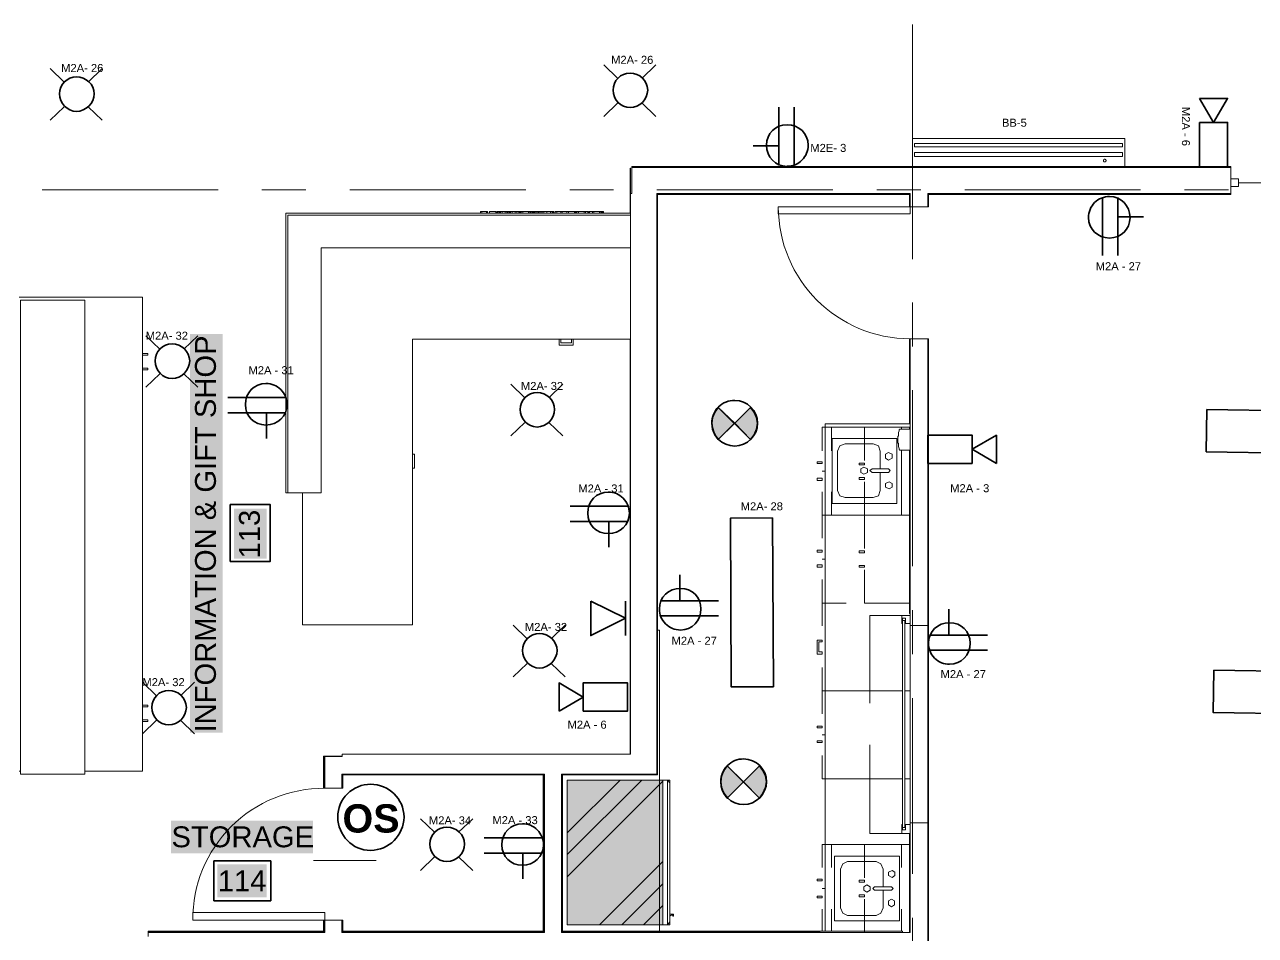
# Model space of a CAD drawing. Header units: millimetres. Extents: x 0.9 to 36.3, y 0.6 to 23.3.
# Drawn here: x 21.134 to 24.634, y 7.113 to 9.703 of the extents above; entities that cross this region are included whole.
import ezdxf

# ---------------------------------------------------------------- set-up
doc = ezdxf.new("R2010")
doc.units = ezdxf.units.MM
doc.header["$LTSCALE"] = 0.007
doc.linetypes.add('DASHEDX2', pattern=[38.1, 25.4, -12.7])
doc.linetypes.add('HIDDEN', pattern=[9.525, 6.35, -3.175])
doc.layers.add('Dotted', color=1, linetype='HIDDEN', lineweight=30, true_color=0xff0000)
for name, color, linetype in [('PDF2_Geometry', 7, 'Continuous'), ('PDF2_Text', 100, 'DASHEDX2'), ('PDF_Text', 7, 'Continuous')]:
    doc.layers.add(name, color=color, linetype=linetype)
for name, color, linetype, true_color in [('PDF2_Solid Fills', 7, 'Continuous', 0x7f7f7f), ('PDF_Geometry', 7, 'Continuous', 0x777777), ('PDF_Solid Fills', 7, 'Continuous', 0xffffff)]:
    doc.layers.add(name, color=color, linetype=linetype, true_color=true_color)
doc.styles.add('PDF Arial', font='arial.ttf')
doc.styles.add('PDF ArialRoundedMT Bold', font='arialbd.ttf')

msp = doc.modelspace()

# ---------------------------------------------------------------- hatches: boundary and pattern name
at = {"layer": 'PDF2_Solid Fills', "transparency": 33554559}
for points in [[(23.1535, 8.571), (23.1101, 8.6144), (23.1068, 8.6144), (23.0901, 8.5877), (23.0885, 8.571), (23.0968, 8.5361), (23.1085, 8.5261)], [(23.2151, 8.591), (23.2001, 8.6144), (23.1968, 8.6144), (23.1535, 8.571), (23.2001, 8.5244), (23.2168, 8.5627)], [(23.1788, 7.5515), (23.1355, 7.5948), (23.1321, 7.5948), (23.1155, 7.5682), (23.1138, 7.5515), (23.1221, 7.5165), (23.1338, 7.5065)], [(23.2405, 7.5715), (23.2255, 7.5948), (23.2221, 7.5948), (23.1788, 7.5515), (23.2255, 7.5048), (23.2421, 7.5432)]]:
    msp.add_hatch(color=256, dxfattribs=at).paths.add_polyline_path(points)

# ---------------------------------------------------------------- linework, layer by layer
at = {"layer": 'Dotted', "color": 0, "linetype": 'Continuous', "lineweight": 5}
for points in [[(23.659, 9.3789), (24.2626, 9.3789), (24.2626, 9.2996), (23.659, 9.2996)], [(23.665, 9.3653), (24.2564, 9.3653), (24.2564, 9.3556), (23.665, 9.3556)], [(23.665, 9.3396), (24.2557, 9.3396), (24.2557, 9.3278), (23.665, 9.3278)]]:
    msp.add_lwpolyline(points, close=True, dxfattribs=at)
at = {"layer": 'Dotted', "color": 0, "linetype": 'HIDDEN', "lineweight": 5}
msp.add_circle((24.2056, 9.3163), 0.00385, dxfattribs=at)
at = {"layer": 'PDF2_Geometry', "lineweight": 35}
for points in [[(24.475, 9.4932), (24.515, 9.4249), (24.555, 9.4932)], [(24.475, 9.4249), (24.555, 9.4249), (24.555, 9.2982), (24.475, 9.2982)], [(23.1535, 8.5694), (23.1068, 8.6144), (23.0968, 8.601), (23.0901, 8.586), (23.0885, 8.5694), (23.0901, 8.5527), (23.0968, 8.5361), (23.1068, 8.5227)], [(23.1535, 8.5694), (23.1985, 8.5227), (23.2085, 8.5361), (23.2151, 8.5527), (23.2185, 8.5694), (23.2151, 8.586), (23.2085, 8.601), (23.1985, 8.6144)], [(24.4961, 8.6082), (24.976, 8.6005), (24.9741, 8.4805), (24.4942, 8.4882)], [(23.829, 8.4552), (23.829, 8.5352), (23.7024, 8.5352), (23.7024, 8.4552)], [(23.8974, 8.4552), (23.829, 8.4952), (23.8974, 8.5352)], [(23.2612, 8.3), (23.2634, 7.82), (23.1434, 7.8195), (23.1412, 8.2994)], [(22.7441, 8.0638), (22.8424, 8.0154), (22.7441, 7.9654)], [(24.5159, 7.867), (24.9958, 7.8593), (24.9938, 7.7393), (24.5139, 7.747)], [(22.6538, 7.7508), (22.7221, 7.7908), (22.6538, 7.8308)], [(22.7221, 7.7508), (22.7221, 7.8308), (22.8488, 7.8308), (22.8488, 7.7508)], [(23.1788, 7.5498), (23.1321, 7.5948), (23.1221, 7.5815), (23.1155, 7.5665), (23.1138, 7.5498), (23.1155, 7.5332), (23.1221, 7.5165), (23.1321, 7.5032)], [(23.1788, 7.5498), (23.2238, 7.5032), (23.2338, 7.5165), (23.2405, 7.5332), (23.2438, 7.5498), (23.2405, 7.5665), (23.2338, 7.5815), (23.2238, 7.5948)]]:
    msp.add_lwpolyline(points, close=True, dxfattribs=at)
for points in [[(23.2789, 9.4683), (23.2789, 9.3033)], [(23.3223, 9.4683), (23.3223, 9.3033)], [(23.2056, 9.3583), (23.2789, 9.3583)], [(24.1993, 9.046), (24.1993, 9.211)], [(24.2426, 9.046), (24.2426, 9.211)], [(24.316, 9.156), (24.2426, 9.156)], [(21.712, 8.6426), (21.877, 8.6426)], [(23.1985, 8.5227), (23.1068, 8.6144)], [(23.1068, 8.5227), (23.1985, 8.6144)], [(21.712, 8.5992), (21.877, 8.5992)], [(21.822, 8.5259), (21.822, 8.5992)], [(22.6855, 8.3338), (22.8505, 8.3338)], [(22.6855, 8.2904), (22.8505, 8.2904)], [(22.7955, 8.2171), (22.7955, 8.2904)], [(22.9974, 8.138), (22.9974, 8.0647)], [(22.8424, 7.9654), (22.8424, 8.0638)], [(23.1074, 8.0647), (22.9424, 8.0647)], [(23.1074, 8.0213), (22.9424, 8.0213)], [(23.7627, 8.0406), (23.7627, 7.9672)], [(23.8727, 7.9672), (23.7077, 7.9672)], [(23.8727, 7.9239), (23.7077, 7.9239)], [(23.2238, 7.5032), (23.1321, 7.5948)], [(23.1321, 7.5032), (23.2238, 7.5948)], [(22.4412, 7.3907), (22.6062, 7.3907)], [(22.4412, 7.3473), (22.6062, 7.3473)], [(22.5512, 7.274), (22.5512, 7.3473)]]:
    msp.add_lwpolyline(points, dxfattribs=at)
for points in [[(23.2185, 8.5694, 0.413494), (23.1535, 8.6344, 0.423077), (23.0885, 8.5694, 0.413494), (23.1535, 8.5044)], [(23.2438, 7.5498, 0.413494), (23.1788, 7.6148, 0.423077), (23.1138, 7.5498, 0.413494), (23.1788, 7.4848)]]:
    msp.add_lwpolyline(points, format="xyb", dxfattribs=at)
for centre, radius, start, end in [((23.3025, 9.3597), 0.0597, 269.7603, 0.2397), ((24.2191, 9.1546), 0.0597, 89.7603, 180.2397), ((21.8206, 8.6228), 0.0597, 359.7603, 90.2397), ((22.7941, 8.314), 0.0597, 359.7603, 90.2397), ((22.9988, 8.0411), 0.0597, 179.7603, 270.2397), ((23.7641, 7.9436), 0.0597, 179.7603, 270.2397), ((22.1179, 7.4498), 0.0932, 89.9056, 180.0944), ((22.117, 7.4507), 0.096, 270.6194, 359.3806), ((22.5498, 7.3709), 0.0597, 359.7603, 90.2397)]:
    msp.add_arc(centre, radius, start, end, dxfattribs=at)
for points in [[(23.2439, 9.3599), (23.2439, 9.3933), (23.2689, 9.4183), (23.3023, 9.4183)], [(23.3023, 9.4183), (23.3356, 9.4183), (23.3623, 9.3933), (23.3623, 9.3599)], [(23.3023, 9.2999), (23.2689, 9.2999), (23.2439, 9.3266), (23.2439, 9.3599)], [(24.2193, 9.2143), (24.2526, 9.2143), (24.2776, 9.1877), (24.2776, 9.1543)], [(24.2193, 9.096), (24.186, 9.096), (24.1593, 9.121), (24.1593, 9.1543)], [(24.2776, 9.1543), (24.2776, 9.121), (24.2526, 9.096), (24.2193, 9.096)], [(21.762, 8.6226), (21.762, 8.6559), (21.787, 8.6826), (21.8204, 8.6826)], [(21.8204, 8.5642), (21.787, 8.5642), (21.762, 8.5892), (21.762, 8.6226)], [(21.8804, 8.6226), (21.8804, 8.5892), (21.8537, 8.5642), (21.8204, 8.5642)], [(23.2185, 8.5694), (23.2185, 8.5344), (23.1885, 8.5044), (23.1535, 8.5044)], [(22.7355, 8.3138), (22.7355, 8.3471), (22.7605, 8.3738), (22.7939, 8.3738)], [(22.7939, 8.2554), (22.7605, 8.2554), (22.7355, 8.2804), (22.7355, 8.3138)], [(22.8539, 8.3138), (22.8539, 8.2804), (22.8272, 8.2554), (22.7939, 8.2554)], [(22.9391, 8.0413), (22.9391, 8.0747), (22.9657, 8.0997), (22.9991, 8.0997)], [(22.9991, 8.0997), (23.0324, 8.0997), (23.0574, 8.0747), (23.0574, 8.0413)], [(23.0574, 8.0413), (23.0574, 8.008), (23.0324, 7.9813), (22.9991, 7.9813)], [(23.7044, 7.9439), (23.7044, 7.9772), (23.731, 8.0022), (23.7644, 8.0022)], [(23.7644, 8.0022), (23.7977, 8.0022), (23.8227, 7.9772), (23.8227, 7.9439)], [(23.8227, 7.9439), (23.8227, 7.9106), (23.7977, 7.8839), (23.7644, 7.8839)], [(22.118, 7.5429), (22.1697, 7.5429), (22.213, 7.5013), (22.213, 7.4496)], [(23.2438, 7.5498), (23.2438, 7.5148), (23.2138, 7.4848), (23.1788, 7.4848)], [(22.118, 7.3546), (22.0663, 7.3546), (22.0247, 7.398), (22.0247, 7.4496)], [(22.4912, 7.3707), (22.4912, 7.404), (22.5162, 7.4306), (22.5496, 7.4306)], [(22.5496, 7.3123), (22.5162, 7.3123), (22.4912, 7.3373), (22.4912, 7.3707)], [(22.6096, 7.3707), (22.6096, 7.3373), (22.5829, 7.3123), (22.5496, 7.3123)]]:
    msp.add_open_spline(points, degree=3, dxfattribs=at)
at = {"layer": 'PDF_Geometry', "lineweight": 9}
for points in [[(23.659, 9.7029), (23.659, 9.0363)], [(22.4308, 9.1663), (21.8824, 9.1663), (21.8774, 9.1663), (21.8774, 9.1646), (21.8774, 9.1613), (21.8774, 8.3713), (21.8824, 8.3713), (21.9241, 8.3713), (21.8991, 8.3713), (21.8824, 8.3713), (21.9774, 8.3713), (21.9774, 9.068), (22.8574, 9.068), (21.9774, 9.068), (21.9774, 8.3713), (21.8824, 8.3713), (21.8824, 9.1613), (21.8824, 8.3713), (21.8774, 8.3713), (21.8774, 9.1663), (22.8574, 9.1663), (22.8574, 9.2946), (22.8557, 9.2946), (22.8557, 9.1663), (22.8557, 9.2946), (22.8557, 9.1663)], [(22.8607, 9.298), (22.8607, 9.2996), (24.549, 9.2996), (24.564, 9.2996), (24.564, 9.298), (24.564, 9.2963), (24.549, 9.2963), (22.8624, 9.2963)], [(22.8607, 9.2963), (22.8607, 9.298), (24.549, 9.298), (22.8624, 9.298)], [(24.549, 9.298), (24.564, 9.298), (24.549, 9.298)], [(21.1841, 9.233), (21.6841, 9.233)], [(21.8091, 9.233), (21.9341, 9.233)], [(22.0591, 9.233), (22.5591, 9.233)], [(23.5907, 8.558), (23.6524, 8.558), (23.6524, 8.568), (23.4107, 8.568), (23.4107, 7.1247), (22.6641, 7.1247), (22.6641, 7.5697), (22.9341, 7.5697), (22.9324, 7.5697), (22.9341, 7.5697), (22.9341, 9.2196), (22.9341, 9.2213), (22.9324, 9.2213), (23.6507, 9.2213), (23.6507, 9.1846), (23.6507, 9.2196), (23.6507, 9.1846)], [(22.6791, 7.5714), (22.9324, 7.5714), (22.9324, 9.223)], [(22.6841, 9.233), (22.8091, 9.233)], [(22.9324, 9.233), (23.4324, 9.233)], [(22.9324, 9.2213), (22.9324, 7.5697), (22.9324, 9.2213)], [(23.6507, 9.2196), (22.9341, 9.2196), (22.9341, 9.2213), (22.9324, 9.2213), (23.6524, 9.2213)], [(23.6524, 9.223), (23.0441, 9.223)], [(23.5574, 9.233), (23.6824, 9.233)], [(23.7024, 9.223), (24.549, 9.223), (24.564, 9.223), (24.564, 9.2213), (24.564, 9.2196), (24.549, 9.2196), (23.704, 9.2196)], [(23.7024, 9.2213), (24.549, 9.2213), (24.564, 9.2213), (24.549, 9.2213), (23.704, 9.2213), (23.704, 9.1846)], [(23.704, 9.2213), (23.704, 9.2213)], [(23.704, 9.2213), (23.704, 9.2213)], [(23.8074, 9.233), (24.3073, 9.233)], [(24.4323, 9.233), (24.5573, 9.233)], [(22.4474, 9.1663), (22.4474, 9.1713)], [(22.4791, 9.1663), (22.4791, 9.1713), (22.4808, 9.1713), (22.4841, 9.1713), (22.4874, 9.1713), (22.4924, 9.1713), (22.5008, 9.1713), (22.4908, 9.1713), (22.4874, 9.1713), (22.4841, 9.1713), (22.4824, 9.1713), (22.4808, 9.1713), (22.4808, 9.1663)], [(22.4841, 9.1663), (22.4841, 9.1713), (22.4858, 9.1713), (22.4874, 9.1713), (22.4924, 9.1713), (22.4974, 9.1713), (22.4924, 9.1713), (22.4874, 9.1713), (22.4841, 9.1713), (22.4824, 9.1713)], [(22.4874, 9.1663), (22.4874, 9.1713)], [(22.4924, 9.1663), (22.4924, 9.1713)], [(22.5108, 9.1663), (22.5108, 9.1713)], [(22.5141, 9.1663), (22.5141, 9.1713)], [(22.5158, 9.1713), (22.5158, 9.1663)], [(22.5208, 9.1663), (22.5208, 9.1713)], [(22.5291, 9.1663), (22.5291, 9.1713)], [(22.5341, 9.1663), (22.5341, 9.1713)], [(22.5391, 9.1663), (22.5391, 9.1713)], [(22.5424, 9.1663), (22.5424, 9.1713)], [(22.5441, 9.1663), (22.5441, 9.1713)], [(22.5457, 9.1713), (22.5457, 9.1663)], [(22.5507, 9.1663), (22.5507, 9.1713)], [(22.5741, 9.1663), (22.5741, 9.1713)], [(22.5807, 9.1713), (22.5807, 9.1663), (22.5807, 9.1713)], [(22.5824, 9.1663), (22.5824, 9.1713)], [(22.5841, 9.1663), (22.5841, 9.1713)], [(22.5857, 9.1663), (22.5857, 9.1713)], [(22.5891, 9.1713), (22.5907, 9.1713), (22.5891, 9.1713)], [(22.5907, 9.1663), (22.5907, 9.1713)], [(22.5941, 9.1663), (22.5941, 9.1713)], [(22.5974, 9.1663), (22.5974, 9.1713)], [(22.6057, 9.1663), (22.6057, 9.1713)], [(22.6107, 9.1663), (22.6107, 9.1713)], [(22.6191, 9.1663), (22.6191, 9.1713)], [(22.6291, 9.1663), (22.6291, 9.1713)], [(22.6341, 9.1663), (22.6341, 9.1713)], [(22.6374, 9.1663), (22.6374, 9.1713)], [(22.6391, 9.1713), (22.6391, 9.1663), (22.6391, 9.1713)], [(22.6457, 9.1713), (22.6424, 9.1713), (22.6457, 9.1713)], [(22.6424, 9.1663), (22.6424, 9.1713)], [(22.6424, 9.1663), (22.6424, 9.1713)], [(22.6741, 9.1713), (22.6707, 9.1713), (22.6674, 9.1713), (22.6541, 9.1713), (22.6507, 9.1713), (22.6474, 9.1713), (22.6591, 9.1713), (22.6624, 9.1713), (22.6757, 9.1713), (22.6891, 9.1713), (22.6757, 9.1713), (22.6807, 9.1713), (22.6974, 9.1713), (22.7007, 9.1713), (22.6974, 9.1713), (22.6907, 9.1713), (22.6791, 9.1713), (22.6757, 9.1713), (22.6757, 9.1663), (22.6757, 9.1713)], [(22.6474, 9.1663), (22.6474, 9.1713)], [(22.6591, 9.1663), (22.6591, 9.1713)], [(22.6624, 9.1663), (22.6624, 9.1713)], [(22.6707, 9.1713), (22.6741, 9.1713), (22.6757, 9.1713), (22.6791, 9.1713), (22.6824, 9.1713), (22.6841, 9.1713), (22.6874, 9.1713), (22.6841, 9.1713), (22.6791, 9.1713), (22.6741, 9.1713), (22.6724, 9.1713)], [(22.6807, 9.1663), (22.6807, 9.1713)], [(22.7024, 9.1663), (22.7024, 9.1713)], [(22.7091, 9.1663), (22.7091, 9.1713)], [(22.7407, 9.1713), (22.7374, 9.1713), (22.7407, 9.1713)], [(22.7591, 9.1713), (22.7574, 9.1713), (22.7541, 9.1713), (22.7491, 9.1713), (22.7441, 9.1713), (22.7407, 9.1713), (22.7391, 9.1713), (22.7407, 9.1713), (22.7441, 9.1713), (22.7491, 9.1713), (22.7524, 9.1713), (22.7557, 9.1713), (22.7574, 9.1713)], [(22.7657, 9.1713), (22.7691, 9.1713), (22.7707, 9.1713), (22.7741, 9.1713), (22.7757, 9.1713), (22.7774, 9.1713), (22.7807, 9.1713), (22.7791, 9.1713), (22.7741, 9.1713), (22.7691, 9.1713), (22.7674, 9.1713)], [(22.7691, 9.1663), (22.7691, 9.1713)], [(22.7741, 9.1663), (22.7741, 9.1713)], [(22.7757, 9.1663), (22.7757, 9.1713)], [(22.7774, 9.1663), (22.7774, 9.1713)], [(22.7807, 9.1713), (22.7807, 9.1663), (22.8574, 9.1663)], [(23.6507, 9.1846), (23.6507, 9.1846)], [(23.704, 9.1846), (23.704, 9.1846)], [(22.8574, 9.1613), (21.8824, 9.1613), (22.8574, 9.1613)], [(22.4558, 9.1663), (22.4508, 9.1663)], [(22.4774, 9.1663), (22.4741, 9.1663)], [(22.6424, 9.1663), (22.6391, 9.1663)], [(22.7374, 9.1663), (22.7357, 9.1663)], [(20.9691, 7.6864), (20.9691, 7.5797), (20.9775, 7.5797), (21.1225, 7.5797), (20.9691, 7.5797), (20.9691, 8.928), (20.9691, 7.5797), (21.1225, 7.5797), (20.9691, 7.5797), (20.9691, 8.928), (21.4691, 8.928), (21.4691, 7.5797), (21.3058, 7.5797), (21.4608, 7.5797), (21.4691, 7.5797), (21.4691, 7.6864)], [(21.4691, 8.8046), (21.4691, 8.9113)], [(23.659, 8.913), (23.659, 8.788)], [(22.8574, 7.6414), (22.8574, 8.808), (22.7574, 8.808), (22.5907, 8.808)], [(22.6541, 8.808), (22.6541, 8.7913), (22.6941, 8.7913), (22.6941, 8.808), (22.6941, 8.7913), (22.6941, 8.808)], [(22.6891, 8.808), (22.6891, 8.798), (22.6891, 8.808), (22.6891, 8.798), (22.6591, 8.798), (22.6891, 8.798), (22.6891, 8.808), (22.6891, 8.798), (22.6591, 8.798), (22.6891, 8.798), (22.6591, 8.798), (22.6891, 8.798), (22.6891, 8.808), (22.6941, 8.808), (22.6941, 8.7913), (22.6541, 8.7913), (22.6541, 8.808), (22.6591, 8.808), (22.6591, 8.798), (22.6591, 8.808), (22.6591, 8.798), (22.6591, 8.808), (22.6591, 8.798), (22.6591, 8.808)], [(22.8557, 7.628), (22.8557, 8.808)], [(23.6507, 8.568), (23.6507, 8.8096), (23.6524, 8.8096), (23.6524, 8.613)], [(23.6507, 8.8096), (23.6507, 8.8096)], [(23.6507, 8.568), (23.6507, 8.8096), (23.6507, 8.568)], [(23.704, 7.0964), (23.704, 7.0597), (23.704, 7.0964), (23.704, 7.0597), (23.704, 7.0964), (23.704, 8.8096), (23.704, 7.0964), (23.704, 8.8096), (23.7024, 8.8096), (23.7024, 7.0964), (23.7024, 7.0597), (23.7024, 7.0164)], [(23.704, 8.8096), (23.704, 8.8096)], [(21.4691, 8.763), (21.4791, 8.763), (21.4691, 8.763), (21.4841, 8.763), (21.4841, 8.768), (21.4691, 8.768)], [(21.4691, 8.7213), (21.4791, 8.7213), (21.4691, 8.7213), (21.4841, 8.7213), (21.4841, 8.7263), (21.4691, 8.7263), (21.4791, 8.7263), (21.4691, 8.7263)], [(21.4691, 8.4713), (21.4691, 8.578), (21.4691, 8.6863)], [(23.659, 8.663), (23.659, 8.163)], [(23.4107, 8.558), (23.4024, 8.558), (23.4024, 8.4913)], [(23.4107, 8.4913), (23.4107, 8.558), (23.4724, 8.558)], [(23.429, 8.4913), (23.429, 8.558), (23.6274, 8.558), (23.6274, 8.553)], [(23.5224, 8.463), (23.5224, 8.558), (23.6524, 8.558), (23.6524, 8.463)], [(23.5674, 8.4397), (23.5674, 8.4897), (23.5624, 8.5047), (23.5474, 8.5113), (23.4674, 8.5113), (23.4524, 8.5047), (23.4457, 8.4897), (23.4457, 8.378), (23.4524, 8.363), (23.4674, 8.358), (23.5474, 8.358), (23.5624, 8.363), (23.5674, 8.378), (23.5674, 8.4297)], [(22.2374, 8.4413), (22.2424, 8.4413), (22.2424, 8.4813), (22.2374, 8.4813)], [(22.2374, 8.4813), (22.2424, 8.4813)], [(22.2374, 8.4763), (22.2374, 8.448)], [(22.2424, 8.4813), (22.2424, 8.4413)], [(23.6274, 8.493), (23.6274, 8.308), (23.429, 8.308), (23.429, 8.3747)], [(22.2424, 8.4413), (22.2374, 8.4413)], [(23.5224, 8.4513), (23.5224, 8.4563), (23.5224, 8.4513)], [(23.5224, 8.4513), (23.5224, 8.4563), (23.5224, 8.4513)], [(23.4024, 8.433), (23.4107, 8.433)], [(23.5224, 8.4097), (23.5224, 8.4147), (23.5224, 8.4097)], [(23.5224, 8.4097), (23.5224, 8.4147), (23.5224, 8.4097)], [(23.6524, 8.403), (23.6524, 8.308), (23.5224, 8.308), (23.5224, 8.403)], [(23.4024, 8.3747), (23.4024, 8.308), (23.4107, 8.308), (23.4024, 8.308), (23.4024, 8.243)], [(23.4107, 8.243), (23.4107, 8.308), (23.4707, 8.308), (23.4107, 8.308), (23.4107, 8.3747)], [(21.4691, 8.353), (21.4691, 8.2463), (21.4691, 8.138)], [(23.5224, 8.213), (23.5224, 8.308), (23.6524, 8.308), (23.6524, 8.213)], [(23.5224, 8.2013), (23.5224, 8.2063), (23.5224, 8.2013)], [(23.5224, 8.2013), (23.5224, 8.2063), (23.5224, 8.2013)], [(23.4107, 8.183), (23.4024, 8.183)], [(23.4024, 8.1597), (23.4024, 8.1663), (23.4024, 8.1597)], [(23.4024, 8.1597), (23.4024, 8.1663), (23.4024, 8.1597)], [(23.5224, 8.1597), (23.5224, 8.1647), (23.5224, 8.1597)], [(23.5224, 8.1597), (23.5224, 8.1647), (23.5224, 8.1597)], [(23.4024, 8.1247), (23.4024, 8.058), (23.4107, 8.058), (23.4024, 8.058), (23.4024, 7.993)], [(23.4107, 7.993), (23.4107, 8.058), (23.4707, 8.058), (23.4107, 8.058), (23.4107, 8.1247)], [(23.6524, 8.153), (23.6524, 8.058), (23.5224, 8.058), (23.5224, 8.153)], [(21.4691, 8.0197), (21.4691, 7.913), (21.4691, 7.8047)], [(23.659, 8.038), (23.659, 7.913)], [(21.9241, 8.008), (21.9241, 7.9963), (21.9241, 8.008)], [(23.6524, 7.428), (23.6524, 7.9997), (23.6524, 7.808), (23.6374, 7.808), (23.6524, 7.808), (23.6524, 7.743)], [(23.4024, 7.953), (23.4024, 7.948), (23.4024, 7.953), (23.3874, 7.953), (23.3874, 7.913), (23.4024, 7.913)], [(23.3874, 7.953), (23.4024, 7.953)], [(23.3874, 7.913), (23.3874, 7.953)], [(23.3924, 7.948), (23.3924, 7.9197), (23.4024, 7.9197)], [(23.3924, 7.9197), (23.3924, 7.948)], [(23.3924, 7.948), (23.3924, 7.9197), (23.4024, 7.9197)], [(23.3924, 7.9197), (23.3924, 7.948)], [(23.4024, 7.913), (23.3874, 7.913)], [(23.4024, 7.9197), (23.4024, 7.913), (23.4024, 7.9197), (23.3924, 7.9197)], [(23.4024, 7.9197), (23.4024, 7.913), (23.4024, 7.9197), (23.3924, 7.9197)], [(23.4024, 7.8747), (23.4024, 7.808), (23.4107, 7.808), (23.4024, 7.808), (23.4024, 7.743)], [(23.4107, 7.743), (23.4107, 7.808), (23.6307, 7.808), (23.4107, 7.808), (23.4107, 7.8747)], [(23.659, 7.788), (23.659, 7.288)], [(21.4691, 7.763), (21.4791, 7.763), (21.4691, 7.763), (21.4841, 7.763), (21.4841, 7.768), (21.4691, 7.768)], [(21.4691, 7.7214), (21.4791, 7.7214), (21.4691, 7.7214), (21.4841, 7.7214), (21.4841, 7.7264), (21.4691, 7.7264), (21.4791, 7.7264), (21.4691, 7.7264)], [(23.4107, 7.683), (23.4024, 7.683)], [(23.4024, 7.6614), (23.4024, 7.6664), (23.4024, 7.6614)], [(23.4024, 7.6614), (23.4024, 7.6664), (23.4024, 7.6614)], [(21.9874, 7.6214), (21.9874, 7.5314), (21.9858, 7.5314), (21.9858, 7.623), (21.9841, 7.623), (22.0374, 7.623)], [(21.9858, 7.623), (22.0374, 7.623), (21.9858, 7.623)], [(23.4024, 7.6247), (23.4024, 7.558), (23.4107, 7.558)], [(23.6307, 7.558), (23.4107, 7.558), (23.4107, 7.6247)], [(23.6524, 7.6247), (23.6524, 7.558), (23.6374, 7.558)], [(22.6107, 7.1214), (22.6107, 7.5714), (22.6124, 7.5714), (22.0358, 7.5714), (22.0358, 7.5314), (22.0374, 7.5314), (22.0374, 7.5697), (22.0391, 7.5697), (22.0391, 7.5314), (22.0374, 7.5314)], [(22.0358, 7.1564), (22.0374, 7.1564), (22.0391, 7.1564), (22.0391, 7.1247), (22.0391, 7.123), (22.0374, 7.123), (22.6107, 7.123), (22.6107, 7.5697), (22.0374, 7.5697)], [(22.6124, 7.123), (22.0374, 7.123), (22.0391, 7.123), (22.0391, 7.1247), (22.6091, 7.1247), (22.6091, 7.5697), (22.0391, 7.5697), (22.0374, 7.5697), (22.6124, 7.5697)], [(22.0374, 7.5697), (22.0374, 7.5314), (22.0374, 7.5697)], [(22.6124, 7.1214), (22.6124, 7.5714)], [(22.6624, 7.5714), (22.6624, 7.1214), (22.6607, 7.1214), (23.3957, 7.1214)], [(22.6607, 7.1214), (22.6607, 7.5714)], [(22.6607, 7.5697), (22.9324, 7.5697), (22.6624, 7.5697), (22.6624, 7.123), (23.3957, 7.123), (22.6607, 7.123)], [(22.9691, 7.168), (22.9691, 7.143), (22.9491, 7.143), (22.6774, 7.143), (22.6774, 7.5547), (22.9491, 7.5547), (22.9691, 7.5547), (22.9691, 7.173)], [(22.9624, 7.143), (22.9491, 7.143), (22.9491, 7.5547), (22.9624, 7.5547), (22.9624, 7.143), (22.9691, 7.1514), (22.9691, 7.5464), (22.9624, 7.5547)], [(22.9691, 7.5347), (22.9691, 7.1647)], [(22.9691, 7.3497), (22.9691, 7.1747), (22.9691, 7.523), (22.9691, 7.1747), (22.9691, 7.523)], [(22.9691, 7.3564), (22.9691, 7.1664)], [(23.4107, 7.3714), (23.4024, 7.3714), (23.4024, 7.3064)], [(23.4107, 7.3064), (23.4107, 7.3714), (23.4707, 7.3714)], [(23.429, 7.3064), (23.429, 7.3714), (23.6274, 7.3714), (23.6274, 7.3064)], [(23.5224, 7.2764), (23.5224, 7.3714), (23.6524, 7.3714), (23.6524, 7.2764)], [(23.589, 7.3714), (23.6507, 7.3714)], [(23.5757, 7.2414), (23.5757, 7.1914), (23.569, 7.1764), (23.5557, 7.1697), (23.474, 7.1697), (23.4607, 7.1764), (23.454, 7.1914), (23.454, 7.3014), (23.4607, 7.3164), (23.474, 7.323), (23.5557, 7.323), (23.569, 7.3164), (23.5757, 7.3014), (23.5757, 7.2514)], [(23.4024, 7.2464), (23.4107, 7.2464)], [(23.5224, 7.2647), (23.5224, 7.2697), (23.5224, 7.2647)], [(23.5224, 7.2647), (23.5224, 7.2697), (23.5224, 7.2647)], [(23.5224, 7.223), (23.5224, 7.228), (23.5224, 7.223)], [(23.5224, 7.223), (23.5224, 7.228), (23.5224, 7.223)], [(23.6524, 7.2164), (23.6524, 7.1214), (23.5224, 7.1214), (23.5224, 7.2164)], [(23.4024, 7.188), (23.4024, 7.1247)], [(23.4107, 7.1247), (23.4107, 7.188)], [(23.429, 7.1247), (23.429, 7.188)], [(23.6274, 7.188), (23.6274, 7.1247)], [(21.9858, 7.1564), (21.9858, 7.123), (21.9841, 7.123), (21.9841, 7.1247), (21.9841, 7.1564), (21.9858, 7.1564), (21.9874, 7.1564)], [(21.9858, 7.1564), (21.9858, 7.123), (21.9858, 7.1564)], [(22.0374, 7.1564), (22.0374, 7.123), (22.0374, 7.1564)], [(22.0374, 7.123), (22.0374, 7.1564)], [(23.659, 7.163), (23.659, 7.038)], [(21.9874, 7.1214), (21.4858, 7.1214), (21.4858, 7.123), (21.9858, 7.123)], [(22.0358, 7.1214), (22.5891, 7.1214)]]:
    msp.add_lwpolyline(points, dxfattribs=at)
at = {"layer": 'PDF_Geometry', "lineweight": 35}
for points in [[(21.2068, 9.5779), (21.2468, 9.5396)], [(21.3551, 9.5779), (21.3151, 9.5396)], [(22.7809, 9.5884), (22.8209, 9.5501)], [(22.9292, 9.5884), (22.8892, 9.5501)], [(21.2068, 9.4312), (21.2468, 9.4696)], [(21.3551, 9.4312), (21.3151, 9.4696)], [(22.7809, 9.4418), (22.8209, 9.4801)], [(22.9292, 9.4418), (22.8892, 9.4801)], [(21.4785, 8.8182), (21.5185, 8.7799)], [(21.6268, 8.8182), (21.5868, 8.7799)], [(21.4785, 8.6716), (21.5185, 8.7099)], [(21.6268, 8.6716), (21.5868, 8.7099)], [(22.5164, 8.6803), (22.5564, 8.6419)], [(22.6648, 8.6803), (22.6248, 8.6419)], [(22.5164, 8.5336), (22.5564, 8.5719)], [(22.6648, 8.5336), (22.6248, 8.5719)], [(22.5233, 7.9949), (22.5633, 7.9565)], [(22.6716, 7.9949), (22.6316, 7.9565)], [(22.5233, 7.8482), (22.5633, 7.8865)], [(22.6716, 7.8482), (22.6316, 7.8865)], [(21.4691, 7.833), (21.5091, 7.7947)], [(21.6175, 7.833), (21.5775, 7.7947)], [(21.4691, 7.6864), (21.5091, 7.7247)], [(21.6175, 7.6864), (21.5775, 7.7247)], [(22.2601, 7.4444), (22.3001, 7.4061)], [(22.4084, 7.4444), (22.3684, 7.4061)], [(22.2601, 7.2978), (22.3001, 7.3361)], [(22.4084, 7.2978), (22.3684, 7.3361)]]:
    msp.add_lwpolyline(points, dxfattribs=at)
at = {"layer": 'PDF_Geometry', "lineweight": 18}
for points in [[(23.6507, 7.403), (23.6507, 7.1214), (22.6607, 7.1214), (22.6607, 7.5714), (22.8574, 7.5714), (22.9324, 7.5714), (22.9324, 9.223), (23.6524, 9.223), (23.6524, 9.1846), (23.7024, 9.1846), (23.7024, 9.223), (24.549, 9.223), (24.564, 9.223), (24.564, 9.2663), (24.564, 9.2963), (24.549, 9.2963), (22.8607, 9.2963), (22.8607, 9.2663), (22.8607, 9.223), (22.8574, 9.223), (22.8574, 7.628), (22.0374, 7.628), (22.0374, 7.6214), (22.0358, 7.6214), (21.9874, 7.6214), (21.9874, 7.5314), (22.0358, 7.5314), (22.0358, 7.5714), (22.6124, 7.5714), (22.6124, 7.1214), (22.0358, 7.1214), (22.0358, 7.1564), (21.9874, 7.1564), (21.9874, 7.1214), (21.4858, 7.1214), (21.4858, 7.1097)], [(23.6507, 8.553), (23.6507, 8.558), (23.6524, 8.558), (23.6524, 8.028), (23.6507, 8.028), (23.6507, 8.493)], [(23.5374, 7.773), (23.5374, 7.898), (23.5374, 8.023), (23.6524, 8.023)], [(23.5374, 7.6547), (23.5374, 7.528), (23.5374, 7.403), (23.6524, 7.403)], [(23.6524, 7.4097), (23.6524, 7.1214), (23.6524, 7.433), (23.7024, 7.433), (23.7024, 7.0964), (23.7024, 7.0597), (23.7024, 7.0164), (23.6524, 7.0164), (23.6524, 7.0597), (23.6524, 7.0714), (22.0358, 7.0714), (22.0358, 6.1931), (23.6524, 6.1931), (23.6524, 6.2247), (23.7024, 6.2247), (23.7024, 6.1931), (23.9507, 6.1931), (23.9507, 6.0998), (20.3292, 6.0998)]]:
    msp.add_lwpolyline(points, dxfattribs=at)
at = {"layer": 'PDF_Geometry', "lineweight": 13}
for points in [[(24.564, 9.243), (24.564, 9.2646), (24.5857, 9.2646), (24.5857, 9.243)], [(23.2774, 9.1646), (23.2774, 9.1846), (23.6524, 9.1846), (23.6524, 9.1646)], [(21.6125, 7.178), (21.6125, 7.1564), (21.9874, 7.1564), (21.9874, 7.178)]]:
    msp.add_lwpolyline(points, close=True, dxfattribs=at)
msp.add_lwpolyline([(24.819, 9.253), (24.5857, 9.253)], dxfattribs=at)
at = {"layer": 'PDF_Geometry', "lineweight": 9}
for points in [[(23.6524, 9.1846), (23.6507, 9.1846), (23.6507, 9.223), (23.6524, 9.223)], [(23.7024, 9.1846), (23.7024, 9.223), (23.704, 9.223), (23.704, 9.1846)], [(23.704, 9.1846), (23.704, 9.2196)], [(22.4508, 9.1713), (22.4474, 9.1713), (22.4341, 9.1713), (22.4308, 9.1713), (22.4341, 9.1713), (22.4474, 9.1713)], [(22.4308, 9.1713), (22.4308, 9.1663)], [(22.4341, 9.1713), (22.4341, 9.1663)], [(22.4508, 9.1713), (22.4508, 9.1663)], [(22.4741, 9.1713), (22.4558, 9.1713), (22.4724, 9.1713), (22.4574, 9.1713), (22.4724, 9.1713), (22.4558, 9.1713)], [(22.4558, 9.1713), (22.4558, 9.1663)], [(22.4558, 9.1713), (22.4558, 9.1663)], [(22.4741, 9.1713), (22.4741, 9.1663)], [(22.4924, 9.1713), (22.4774, 9.1713), (22.4908, 9.1713), (22.4791, 9.1713), (22.4908, 9.1713), (22.4774, 9.1713)], [(22.4774, 9.1713), (22.4774, 9.1663)], [(22.4774, 9.1713), (22.4774, 9.1663)], [(22.5141, 9.1713), (22.5108, 9.1713), (22.5074, 9.1713), (22.5058, 9.1713), (22.5041, 9.1713), (22.5024, 9.1713), (22.4991, 9.1713), (22.4974, 9.1713), (22.4991, 9.1713), (22.5024, 9.1713), (22.5041, 9.1713), (22.4991, 9.1713), (22.4974, 9.1713), (22.4991, 9.1713), (22.5008, 9.1713), (22.5058, 9.1713)], [(22.5108, 9.1713), (22.5041, 9.1713), (22.5008, 9.1713), (22.5024, 9.1713), (22.5058, 9.1713)], [(22.5008, 9.1713), (22.5008, 9.1663)], [(22.5058, 9.1713), (22.5058, 9.1663)], [(22.5274, 9.1713), (22.5241, 9.1713), (22.5208, 9.1713), (22.5174, 9.1713), (22.5158, 9.1713), (22.5141, 9.1713), (22.5124, 9.1713), (22.5091, 9.1713), (22.5058, 9.1713), (22.5091, 9.1713), (22.5124, 9.1713), (22.5141, 9.1713), (22.5091, 9.1713), (22.5074, 9.1713), (22.5108, 9.1713), (22.5158, 9.1713)], [(22.5074, 9.1713), (22.5074, 9.1663)], [(22.5241, 9.1713), (22.5158, 9.1713), (22.5108, 9.1713), (22.5124, 9.1713), (22.5158, 9.1713)], [(22.5441, 9.1713), (22.5407, 9.1713), (22.5357, 9.1713), (22.5291, 9.1713), (22.5208, 9.1713), (22.5158, 9.1713), (22.5141, 9.1713), (22.5158, 9.1713), (22.5208, 9.1713), (22.5291, 9.1713), (22.5341, 9.1713), (22.5391, 9.1713), (22.5424, 9.1713)], [(22.5258, 9.1713), (22.5241, 9.1713), (22.5174, 9.1713), (22.5324, 9.1713)], [(22.5391, 9.1713), (22.5357, 9.1713), (22.5324, 9.1713), (22.5291, 9.1713), (22.5224, 9.1713), (22.5191, 9.1713), (22.5174, 9.1713), (22.5208, 9.1713), (22.5241, 9.1713), (22.5291, 9.1713), (22.5324, 9.1713), (22.5357, 9.1713)], [(22.5541, 9.1713), (22.5507, 9.1713), (22.5474, 9.1713), (22.5374, 9.1713), (22.5341, 9.1713), (22.5307, 9.1713), (22.5407, 9.1713), (22.5441, 9.1713)], [(22.5524, 9.1713), (22.5491, 9.1713), (22.5391, 9.1713), (22.5357, 9.1713), (22.5391, 9.1713), (22.5491, 9.1713)], [(22.5474, 9.1713), (22.5441, 9.1713), (22.5424, 9.1713), (22.5407, 9.1713), (22.5391, 9.1713)], [(22.5441, 9.1713), (22.5441, 9.1663)], [(22.5707, 9.1713), (22.5674, 9.1713), (22.5607, 9.1713), (22.5491, 9.1713), (22.5441, 9.1713), (22.5591, 9.1713), (22.5457, 9.1713), (22.5507, 9.1713), (22.5674, 9.1713)], [(22.5724, 9.1713), (22.5557, 9.1713), (22.5691, 9.1713), (22.5574, 9.1713), (22.5691, 9.1713), (22.5574, 9.1713)], [(22.5674, 9.1713), (22.5591, 9.1713), (22.5624, 9.1713), (22.5674, 9.1713), (22.5724, 9.1713), (22.5757, 9.1713), (22.5774, 9.1713), (22.5757, 9.1713), (22.5741, 9.1713), (22.5724, 9.1713), (22.5674, 9.1713), (22.5641, 9.1713), (22.5607, 9.1713), (22.5574, 9.1713), (22.5591, 9.1713), (22.5624, 9.1713), (22.5674, 9.1713), (22.5741, 9.1713), (22.5791, 9.1713), (22.5807, 9.1713), (22.5791, 9.1713), (22.5741, 9.1713), (22.5674, 9.1713), (22.5624, 9.1713), (22.5557, 9.1713)], [(22.5674, 9.1713), (22.5674, 9.1663)], [(22.5707, 9.1713), (22.5707, 9.1663)], [(22.5774, 9.1713), (22.5807, 9.1713), (22.5841, 9.1713), (22.5874, 9.1713), (22.5841, 9.1713), (22.5807, 9.1713), (22.5791, 9.1713), (22.5757, 9.1713), (22.5791, 9.1713), (22.5841, 9.1713), (22.5891, 9.1713), (22.5924, 9.1713), (22.5941, 9.1713), (22.5924, 9.1713), (22.5891, 9.1713), (22.5841, 9.1713), (22.5791, 9.1713), (22.5757, 9.1713)], [(22.5807, 9.1713), (22.5824, 9.1713), (22.5841, 9.1713), (22.5857, 9.1713), (22.5907, 9.1713), (22.5941, 9.1713), (22.5974, 9.1713), (22.6024, 9.1713), (22.6007, 9.1713), (22.5974, 9.1713), (22.5891, 9.1713), (22.5824, 9.1713), (22.5791, 9.1713), (22.5774, 9.1713)], [(22.5774, 9.1713), (22.5774, 9.1663)], [(22.6141, 9.1713), (22.5941, 9.1713), (22.6107, 9.1713), (22.5957, 9.1713), (22.6107, 9.1713), (22.5957, 9.1713)], [(22.5974, 9.1713), (22.5974, 9.1663)], [(22.6141, 9.1713), (22.6107, 9.1713), (22.6024, 9.1713), (22.6057, 9.1713), (22.6107, 9.1713), (22.6124, 9.1713), (22.6141, 9.1713), (22.6191, 9.1713), (22.6224, 9.1713)], [(22.6024, 9.1713), (22.6024, 9.1663)], [(22.6224, 9.1713), (22.6174, 9.1713), (22.6057, 9.1713), (22.6107, 9.1713), (22.6157, 9.1713), (22.6191, 9.1713), (22.6224, 9.1713), (22.6291, 9.1713), (22.6341, 9.1713)], [(22.6391, 9.1713), (22.6374, 9.1713), (22.6341, 9.1713), (22.6274, 9.1713), (22.6224, 9.1713), (22.6191, 9.1713), (22.6224, 9.1713), (22.6291, 9.1713), (22.6341, 9.1713), (22.6357, 9.1713), (22.6341, 9.1713), (22.6291, 9.1713), (22.6241, 9.1713), (22.6224, 9.1713), (22.6191, 9.1713), (22.6207, 9.1713), (22.6241, 9.1713), (22.6291, 9.1713), (22.6341, 9.1713), (22.6374, 9.1713), (22.6391, 9.1713), (22.6374, 9.1713), (22.6341, 9.1713), (22.6291, 9.1713), (22.6241, 9.1713), (22.6224, 9.1713), (22.6241, 9.1713), (22.6291, 9.1713), (22.6324, 9.1713), (22.6341, 9.1713), (22.6357, 9.1713)], [(22.6324, 9.1713), (22.6291, 9.1713), (22.6224, 9.1713), (22.6391, 9.1713)], [(22.6391, 9.1713), (22.6391, 9.1663)], [(22.6424, 9.1713), (22.6424, 9.1663)], [(22.6624, 9.1713), (22.6424, 9.1713), (22.6591, 9.1713), (22.6441, 9.1713), (22.6591, 9.1713), (22.6424, 9.1713)], [(22.6424, 9.1713), (22.6424, 9.1663)], [(22.6657, 9.1713), (22.6641, 9.1713), (22.6524, 9.1713), (22.6507, 9.1713), (22.6524, 9.1713), (22.6641, 9.1713)], [(22.6657, 9.1713), (22.6624, 9.1713), (22.6607, 9.1713), (22.6591, 9.1713), (22.6557, 9.1713)], [(22.6874, 9.1713), (22.6841, 9.1713), (22.6707, 9.1713), (22.6674, 9.1713), (22.6707, 9.1713), (22.6841, 9.1713)], [(22.7107, 9.1713), (22.7091, 9.1713), (22.7041, 9.1713), (22.6991, 9.1713), (22.6941, 9.1713), (22.6924, 9.1713), (22.6957, 9.1713), (22.7007, 9.1713), (22.7024, 9.1713), (22.7074, 9.1713)], [(22.7157, 9.1713), (22.7124, 9.1713), (22.7091, 9.1713), (22.6974, 9.1713), (22.6957, 9.1713), (22.6924, 9.1713), (22.7024, 9.1713), (22.7041, 9.1713)], [(22.6974, 9.1713), (22.6974, 9.1663)], [(22.7074, 9.1713), (22.7057, 9.1713), (22.7041, 9.1713), (22.7007, 9.1713), (22.6991, 9.1713)], [(22.7007, 9.1713), (22.7007, 9.1663)], [(22.7291, 9.1713), (22.7257, 9.1713), (22.7207, 9.1713), (22.7091, 9.1713), (22.7041, 9.1713), (22.7174, 9.1713), (22.7041, 9.1713), (22.7091, 9.1713), (22.7257, 9.1713)], [(22.7041, 9.1713), (22.7041, 9.1663)], [(22.7357, 9.1713), (22.7324, 9.1713), (22.7274, 9.1713), (22.7241, 9.1713), (22.7191, 9.1713), (22.7157, 9.1713), (22.7207, 9.1713), (22.7241, 9.1713), (22.7257, 9.1713), (22.7307, 9.1713)], [(22.7357, 9.1713), (22.7324, 9.1713), (22.7257, 9.1713), (22.7224, 9.1713), (22.7191, 9.1713), (22.7174, 9.1713), (22.7191, 9.1713), (22.7224, 9.1713), (22.7274, 9.1713)], [(22.7324, 9.1713), (22.7257, 9.1713), (22.7224, 9.1713), (22.7207, 9.1713), (22.7257, 9.1713)], [(22.7257, 9.1713), (22.7257, 9.1663)], [(22.7291, 9.1713), (22.7291, 9.1663)], [(22.7357, 9.1713), (22.7357, 9.1663)], [(22.7374, 9.1713), (22.7374, 9.1663)], [(22.7641, 9.1713), (22.7607, 9.1713), (22.7574, 9.1713), (22.7457, 9.1713), (22.7424, 9.1713), (22.7391, 9.1713), (22.7507, 9.1713), (22.7524, 9.1713)], [(22.7557, 9.1713), (22.7541, 9.1713), (22.7491, 9.1713), (22.7441, 9.1713), (22.7424, 9.1713), (22.7407, 9.1713), (22.7441, 9.1713), (22.7491, 9.1713), (22.7541, 9.1713)], [(22.7407, 9.1713), (22.7407, 9.1663)], [(22.7557, 9.1713), (22.7524, 9.1713), (22.7491, 9.1713), (22.7474, 9.1713)], [(22.7724, 9.1713), (22.7691, 9.1713), (22.7524, 9.1713), (22.7491, 9.1713), (22.7524, 9.1713), (22.7691, 9.1713)], [(22.7491, 9.1713), (22.7491, 9.1663)], [(22.7524, 9.1713), (22.7524, 9.1663)], [(22.7641, 9.1713), (22.7657, 9.1713), (22.7707, 9.1713), (22.7741, 9.1713), (22.7757, 9.1713), (22.7741, 9.1713), (22.7707, 9.1713), (22.7657, 9.1713), (22.7641, 9.1713), (22.7624, 9.1713), (22.7641, 9.1713), (22.7691, 9.1713), (22.7741, 9.1713), (22.7791, 9.1713), (22.7757, 9.1713), (22.7691, 9.1713), (22.7641, 9.1713), (22.7607, 9.1713)], [(22.7724, 9.1713), (22.7724, 9.1663)], [(21.3058, 7.5797), (21.4691, 7.5797), (21.4691, 8.928), (20.9691, 8.928), (21.4691, 8.928), (21.4691, 7.5797)], [(21.1225, 8.9196), (21.1225, 7.5714), (21.3058, 7.5714), (21.3058, 8.9196), (21.1225, 8.9196), (21.1225, 7.5714), (21.3058, 7.5714), (21.3058, 8.9196), (21.1225, 8.9196), (21.3058, 8.9196), (21.3058, 7.5714), (21.1225, 7.5714)], [(21.9241, 8.3697), (21.9241, 7.9963), (22.2374, 7.9963), (22.2374, 8.808), (22.8574, 8.808), (22.2374, 8.808), (22.2374, 7.9963), (21.9241, 7.9963)], [(22.6541, 8.808), (22.6541, 8.7913), (22.6941, 8.7913), (22.6541, 8.7913), (22.6541, 8.808), (22.6541, 8.7913), (22.6941, 8.7913), (22.6941, 8.808), (22.6941, 8.7913), (22.6541, 8.7913)], [(22.8557, 8.808), (22.8557, 7.628)], [(21.4841, 8.763), (21.4691, 8.763), (21.4691, 8.768), (21.4841, 8.768)], [(21.4791, 8.768), (21.4691, 8.768)], [(21.4691, 8.7263), (21.4841, 8.7263), (21.4841, 8.7213), (21.4691, 8.7213)], [(23.6257, 8.493), (23.624, 8.493), (23.6224, 8.493), (23.6224, 8.4947), (23.6207, 8.4947), (23.6207, 8.4963), (23.6207, 8.498), (23.619, 8.503), (23.619, 8.5097), (23.619, 8.5113), (23.619, 8.513), (23.6174, 8.513), (23.6174, 8.533), (23.619, 8.533), (23.619, 8.5363), (23.619, 8.5397), (23.619, 8.543), (23.6207, 8.548), (23.6207, 8.5497), (23.6207, 8.5513), (23.6224, 8.5513), (23.6224, 8.553), (23.624, 8.553), (23.6257, 8.553), (23.6507, 8.553), (23.6524, 8.553), (23.6524, 8.493), (23.6507, 8.493)], [(23.614, 8.3413), (23.614, 8.5263), (23.4307, 8.5263), (23.4307, 8.3413)], [(22.2424, 8.4813), (22.2424, 8.4413), (22.2374, 8.4413), (22.2424, 8.4413), (22.2424, 8.4813), (22.2374, 8.4813)], [(22.2424, 8.4813), (22.2424, 8.4413), (22.2374, 8.4413), (22.2424, 8.4413), (22.2424, 8.4813), (22.2374, 8.4813)], [(23.5907, 8.4863), (23.5824, 8.4813), (23.5824, 8.4697), (23.5907, 8.4647), (23.6007, 8.4697), (23.6007, 8.4813)], [(23.3874, 8.4597), (23.4024, 8.4597), (23.4024, 8.4547), (23.4024, 8.4597), (23.3924, 8.4597), (23.4024, 8.4597), (23.4024, 8.4547), (23.4024, 8.4597), (23.3874, 8.4597), (23.3874, 8.4547), (23.4024, 8.4547), (23.3874, 8.4547)], [(23.3924, 8.4547), (23.4024, 8.4547)], [(23.5224, 8.4513), (23.5074, 8.4513), (23.5074, 8.4563), (23.5224, 8.4563), (23.5074, 8.4563), (23.5074, 8.4513), (23.5224, 8.4513), (23.5124, 8.4513)], [(23.5224, 8.4563), (23.5124, 8.4563)], [(23.5207, 8.4447), (23.5124, 8.4397), (23.5124, 8.4297), (23.5207, 8.4247), (23.5307, 8.4297), (23.5307, 8.4397)], [(23.5907, 8.4397), (23.5957, 8.4347), (23.5907, 8.4297), (23.544, 8.4297), (23.5374, 8.4347), (23.544, 8.4397)], [(23.3874, 8.413), (23.4024, 8.413), (23.4024, 8.4063), (23.4024, 8.413), (23.3924, 8.413), (23.4024, 8.413), (23.4024, 8.4063), (23.4024, 8.413), (23.3874, 8.413), (23.3874, 8.4063), (23.4024, 8.4063), (23.3874, 8.4063)], [(23.3924, 8.4063), (23.4024, 8.4063)], [(23.5224, 8.4097), (23.5074, 8.4097), (23.5074, 8.4147), (23.5224, 8.4147), (23.5074, 8.4147), (23.5074, 8.4097), (23.5224, 8.4097), (23.5124, 8.4097)], [(23.5224, 8.4147), (23.5124, 8.4147)], [(23.5924, 8.403), (23.5824, 8.398), (23.5824, 8.388), (23.5924, 8.383), (23.6007, 8.388), (23.6007, 8.398)], [(23.6507, 8.308), (23.589, 8.308)], [(23.3874, 8.208), (23.4024, 8.208), (23.4024, 8.203), (23.4024, 8.208), (23.3924, 8.208), (23.4024, 8.208), (23.4024, 8.203), (23.4024, 8.208), (23.3874, 8.208), (23.3874, 8.203), (23.4024, 8.203), (23.3874, 8.203)], [(23.3924, 8.203), (23.4024, 8.203)], [(23.5224, 8.2013), (23.5074, 8.2013), (23.5074, 8.2063), (23.5224, 8.2063), (23.5074, 8.2063), (23.5074, 8.2013), (23.5224, 8.2013), (23.5124, 8.2013)], [(23.5224, 8.2063), (23.5124, 8.2063)], [(23.4024, 8.1597), (23.3874, 8.1597), (23.3874, 8.1663), (23.4024, 8.1663), (23.3874, 8.1663), (23.3874, 8.1597), (23.4024, 8.1597), (23.3924, 8.1597)], [(23.4024, 8.1663), (23.3924, 8.1663)], [(23.5224, 8.1597), (23.5074, 8.1597), (23.5074, 8.1647), (23.5224, 8.1647), (23.5074, 8.1647), (23.5074, 8.1597), (23.5224, 8.1597), (23.5124, 8.1597)], [(23.5224, 8.1647), (23.5124, 8.1647)], [(23.589, 8.058), (23.6507, 8.058)], [(23.6524, 8.023), (23.629, 8.023), (23.629, 7.9997), (23.6307, 7.9997), (23.6307, 8.0147), (23.639, 8.0147), (23.639, 7.9997), (23.6524, 7.9997)], [(23.6524, 8.023), (23.6524, 8.028)], [(21.9241, 7.9963), (22.2374, 7.9963), (22.2374, 8.008), (22.2374, 7.9963)], [(23.6374, 8.008), (23.6307, 8.008), (23.6307, 7.4197), (23.6374, 7.4197)], [(23.7024, 7.433), (23.6524, 7.433), (23.6524, 7.9947), (23.7024, 7.9947)], [(23.3874, 7.913), (23.3874, 7.953), (23.4024, 7.953), (23.4024, 7.948), (23.4024, 7.953), (23.3874, 7.953), (23.3874, 7.913), (23.4024, 7.913)], [(23.3874, 7.913), (23.3874, 7.953), (23.4024, 7.953), (23.4024, 7.948), (23.4024, 7.953), (23.3874, 7.953), (23.3874, 7.913), (23.4024, 7.913)], [(23.4024, 7.948), (23.3924, 7.948)], [(23.3924, 7.9197), (23.3924, 7.948), (23.3924, 7.9197), (23.4024, 7.9197), (23.4024, 7.913), (23.4024, 7.9197)], [(23.4024, 7.948), (23.3924, 7.948)], [(23.4024, 7.948), (23.3924, 7.948)], [(21.4841, 7.763), (21.4691, 7.763), (21.4691, 7.768), (21.4841, 7.768)], [(21.4791, 7.768), (21.4691, 7.768)], [(21.4691, 7.7264), (21.4841, 7.7264), (21.4841, 7.7214), (21.4691, 7.7214)], [(23.3874, 7.708), (23.4024, 7.708), (23.4024, 7.703), (23.4024, 7.708), (23.3924, 7.708), (23.4024, 7.708), (23.4024, 7.703), (23.4024, 7.708), (23.3874, 7.708), (23.3874, 7.703), (23.4024, 7.703), (23.3874, 7.703)], [(23.3924, 7.703), (23.4024, 7.703)], [(23.4024, 7.6614), (23.3874, 7.6614), (23.3874, 7.6664), (23.4024, 7.6664), (23.3874, 7.6664), (23.3874, 7.6614), (23.4024, 7.6614), (23.3924, 7.6614)], [(23.4024, 7.6664), (23.3924, 7.6664)], [(21.9841, 7.623), (21.9858, 7.623), (21.9858, 7.5314), (21.9841, 7.5314)], [(22.6774, 7.5547), (22.6774, 7.143), (22.9491, 7.143), (22.9491, 7.5547)], [(23.629, 7.403), (23.629, 7.428), (23.6307, 7.428), (23.6307, 7.413), (23.639, 7.413), (23.639, 7.428), (23.6524, 7.428), (23.6524, 7.403)], [(23.6224, 7.1547), (23.4374, 7.1547), (23.4374, 7.338), (23.6224, 7.338)], [(23.6007, 7.278), (23.5907, 7.283), (23.5907, 7.293), (23.6007, 7.298), (23.609, 7.293), (23.609, 7.283)], [(23.3874, 7.273), (23.4024, 7.273), (23.4024, 7.268), (23.4024, 7.273), (23.3924, 7.273), (23.4024, 7.273), (23.4024, 7.268), (23.4024, 7.273), (23.3874, 7.273), (23.3874, 7.268), (23.4024, 7.268), (23.3874, 7.268)], [(23.3924, 7.268), (23.4024, 7.268)], [(23.5224, 7.2647), (23.5074, 7.2647), (23.5074, 7.2697), (23.5224, 7.2697), (23.5074, 7.2697), (23.5074, 7.2647), (23.5224, 7.2647), (23.5124, 7.2647)], [(23.5224, 7.2697), (23.5124, 7.2697)], [(23.529, 7.2364), (23.5207, 7.2414), (23.5207, 7.2514), (23.529, 7.2564), (23.539, 7.2514), (23.539, 7.2414)], [(23.599, 7.2414), (23.604, 7.2464), (23.599, 7.2514), (23.5507, 7.2514), (23.5457, 7.2464), (23.5507, 7.2414)], [(23.3874, 7.2247), (23.4024, 7.2247), (23.4024, 7.2197), (23.4024, 7.2247), (23.3924, 7.2247), (23.4024, 7.2247), (23.4024, 7.2197), (23.4024, 7.2247), (23.3874, 7.2247), (23.3874, 7.2197), (23.4024, 7.2197), (23.3874, 7.2197)], [(23.3924, 7.2197), (23.4024, 7.2197)], [(23.5224, 7.223), (23.5074, 7.223), (23.5074, 7.228), (23.5224, 7.228), (23.5074, 7.228), (23.5074, 7.223), (23.5224, 7.223), (23.5124, 7.223)], [(23.5224, 7.228), (23.5124, 7.228)], [(23.599, 7.1947), (23.5907, 7.1997), (23.5907, 7.2114), (23.599, 7.2164), (23.6074, 7.2114), (23.6074, 7.1997)], [(22.9774, 7.168), (22.9791, 7.168), (22.9791, 7.173), (22.9691, 7.173), (22.9691, 7.168), (22.9707, 7.1697), (22.9724, 7.1697), (22.9741, 7.1714), (22.9757, 7.1714), (22.9774, 7.1697)], [(21.9841, 7.1247), (21.9841, 7.123), (21.9858, 7.123), (21.4858, 7.123), (21.4858, 7.1247)], [(23.6307, 7.1214), (23.6507, 7.1214)]]:
    msp.add_lwpolyline(points, close=True, dxfattribs=at)
at = {"layer": 'PDF_Geometry', "lineweight": 18}
for points in [[(23.6524, 8.8096), (23.7024, 8.8096), (23.7024, 7.9947), (23.6524, 7.9947)], [(23.3957, 7.1247), (23.6307, 7.1247), (23.6307, 7.1214), (23.3957, 7.1214)]]:
    msp.add_lwpolyline(points, close=True, dxfattribs=at)
at = {"layer": 'PDF_Geometry', "color": 7, "lineweight": 35}
for points in [[(21.7191, 8.1763), (21.7191, 8.338), (21.8324, 8.338), (21.8324, 8.1763)], [(21.6725, 7.3247), (21.8341, 7.3247), (21.8341, 7.2114), (21.6725, 7.2114)]]:
    msp.add_lwpolyline(points, close=True, dxfattribs=at)
at = {"layer": 'PDF_Geometry', "color": 253, "lineweight": 9, "true_color": 0xababab}
msp.add_lwpolyline([(22.9391, 7.1247), (22.9391, 7.9813), (22.9341, 7.9813)], dxfattribs=at)
at = {"layer": 'PDF_Geometry', "color": 9, "lineweight": 9, "true_color": 0xbababa}
for points in [[(22.6774, 7.343), (22.8891, 7.5547)], [(22.6774, 7.4047), (22.8274, 7.5547)], [(22.6774, 7.2797), (22.9491, 7.5514)], [(22.7691, 7.143), (22.9491, 7.323)], [(22.8324, 7.143), (22.9491, 7.2597)], [(22.8941, 7.143), (22.9491, 7.198)]]:
    msp.add_lwpolyline(points, dxfattribs=at)
at = {"layer": 'PDF_Geometry', "color": 7, "lineweight": 18}
msp.add_lwpolyline([(22.1341, 7.3264), (21.9558, 7.3264)], dxfattribs=at)
at = {"layer": 'PDF_Geometry', "lineweight": 35}
for centre in [(22.8559, 9.5167), (21.2818, 9.5062), (21.5535, 8.7465), (22.5915, 8.6086), (22.5983, 7.9232), (21.5442, 7.7613), (22.3351, 7.3727)]:
    msp.add_arc(centre, 0.0484, 90.0411, 179.9589, dxfattribs=at)
at = {"layer": 'PDF_Geometry', "lineweight": 9}
for centre, radius, start, end in [((23.6525, 9.1848), 0.3751, 180.0221, 269.9779), ((21.9845, 7.1593), 0.372, 89.546, 180.454)]:
    msp.add_arc(centre, radius, start, end, dxfattribs=at)
at = {"layer": 'PDF_Geometry', "lineweight": 35}
for points in [[(22.8559, 9.5651), (22.8825, 9.5651), (22.9059, 9.5434), (22.9059, 9.5168)], [(21.2818, 9.5546), (21.3084, 9.5546), (21.3318, 9.5329), (21.3318, 9.5062)], [(21.2818, 9.4562), (21.2551, 9.4562), (21.2334, 9.4796), (21.2334, 9.5062)], [(21.3318, 9.5062), (21.3318, 9.4796), (21.3084, 9.4562), (21.2818, 9.4562)], [(22.8559, 9.4668), (22.8292, 9.4668), (22.8075, 9.4901), (22.8075, 9.5168)], [(22.9059, 9.5168), (22.9059, 9.4901), (22.8825, 9.4668), (22.8559, 9.4668)], [(21.5535, 8.7949), (21.5801, 8.7949), (21.6035, 8.7732), (21.6035, 8.7466)], [(21.5535, 8.6966), (21.5268, 8.6966), (21.5051, 8.7199), (21.5051, 8.7466)], [(21.6035, 8.7466), (21.6035, 8.7199), (21.5801, 8.6966), (21.5535, 8.6966)], [(22.5914, 8.6569), (22.6181, 8.6569), (22.6414, 8.6353), (22.6414, 8.6086)], [(22.5914, 8.5586), (22.5648, 8.5586), (22.5431, 8.5819), (22.5431, 8.6086)], [(22.6414, 8.6086), (22.6414, 8.5819), (22.6181, 8.5586), (22.5914, 8.5586)], [(22.5982, 7.9715), (22.6249, 7.9715), (22.6482, 7.9499), (22.6482, 7.9232)], [(22.5982, 7.8732), (22.5716, 7.8732), (22.5499, 7.8965), (22.5499, 7.9232)], [(22.6482, 7.9232), (22.6482, 7.8965), (22.6249, 7.8732), (22.5982, 7.8732)], [(21.5441, 7.8097), (21.5708, 7.8097), (21.5941, 7.788), (21.5941, 7.7614)], [(21.5441, 7.7114), (21.5175, 7.7114), (21.4958, 7.7347), (21.4958, 7.7614)], [(21.5941, 7.7614), (21.5941, 7.7347), (21.5708, 7.7114), (21.5441, 7.7114)], [(22.3351, 7.4211), (22.3617, 7.4211), (22.3851, 7.3994), (22.3851, 7.3728)], [(22.3351, 7.3228), (22.3084, 7.3228), (22.2868, 7.3461), (22.2868, 7.3728)], [(22.3851, 7.3728), (22.3851, 7.3461), (22.3617, 7.3228), (22.3351, 7.3228)]]:
    msp.add_open_spline(points, degree=3, dxfattribs=at)
at = {"layer": 'PDF_Solid Fills', "lineweight": 35, "transparency": 33554559}
for points in [[(21.6041, 7.6897), (21.6975, 7.6897), (21.6041, 8.823), (21.6975, 8.823)], [(21.7291, 8.1847), (21.8224, 8.1847), (21.7291, 8.3263), (21.8224, 8.3263)], [(21.5508, 7.3464), (21.9541, 7.3464), (21.5508, 7.4397), (21.9541, 7.4397)], [(21.6825, 7.2214), (21.8224, 7.2214), (21.6825, 7.3147), (21.8224, 7.3147)]]:
    msp.add_solid(points, dxfattribs=at)
at = {"layer": 'PDF_Solid Fills', "lineweight": 5, "transparency": 33554559}
msp.add_solid([(22.6774, 7.143), (22.9491, 7.143), (22.6774, 7.5547), (22.9491, 7.5547)], dxfattribs=at)

# ---------------------------------------------------------------- texts
at = {"layer": 'PDF2_Text', "insert": (22.038, 7.4451), "char_height": 0.08049, "attachment_point": 4, "style": 'PDF ArialRoundedMT Bold'}
msp.add_mtext('OS', dxfattribs=at)
at = {"layer": 'PDF_Text', "attachment_point": 4, "style": 'PDF Arial'}
for s, insert, char_height in [('M2A- 26', (21.238, 9.5793), 0.02276), ('M2A- 26', (22.8019, 9.6027), 0.02276), ('BB-5', (23.9133, 9.4238), 0.02276), ('M2E- 3', (23.3683, 9.3522), 0.02276), ('M2A - 27', (24.1799, 9.0159), 0.02276), ('M2A- 32', (21.4785, 8.8182), 0.02276), ('M2A - 31', (21.7708, 8.72), 0.02276), ('M2A- 32', (22.5454, 8.6753), 0.02276), ('M2A - 31', (22.7087, 8.3837), 0.02276), ('M2A - 3', (23.7661, 8.3845), 0.02276), ('M2A- 28', (23.1704, 8.333), 0.02276), ('M2A- 32', (22.5567, 7.99), 0.02276), ('M2A - 27', (22.9737, 7.9509), 0.02276), ('M2A- 32', (21.4691, 7.833), 0.02276), ('M2A - 27', (23.7387, 7.856), 0.02276), ('M2A - 6', (22.678, 7.7121), 0.02276), ('STORAGE', (21.5517, 7.3929), 0.05939), ('M2A- 34', (22.2838, 7.44), 0.02276), ('M2A - 33', (22.4643, 7.4406), 0.02276), ('114', (21.6833, 7.2679), 0.05939)]:
    msp.add_mtext(s, dxfattribs=dict(at, insert=insert, char_height=char_height))
for s, insert, char_height, rotation in [('M2A - 6', (24.4363, 9.469), 0.02276, 270), ('INFORMATION & GIFT SHOP', (21.6488, 7.69), 0.059386, 90), ('113', (21.7738, 8.185), 0.05939, 90)]:
    msp.add_mtext(s, dxfattribs=dict(at, insert=insert, char_height=char_height, rotation=rotation))

doc.saveas('drawing.dxf')
